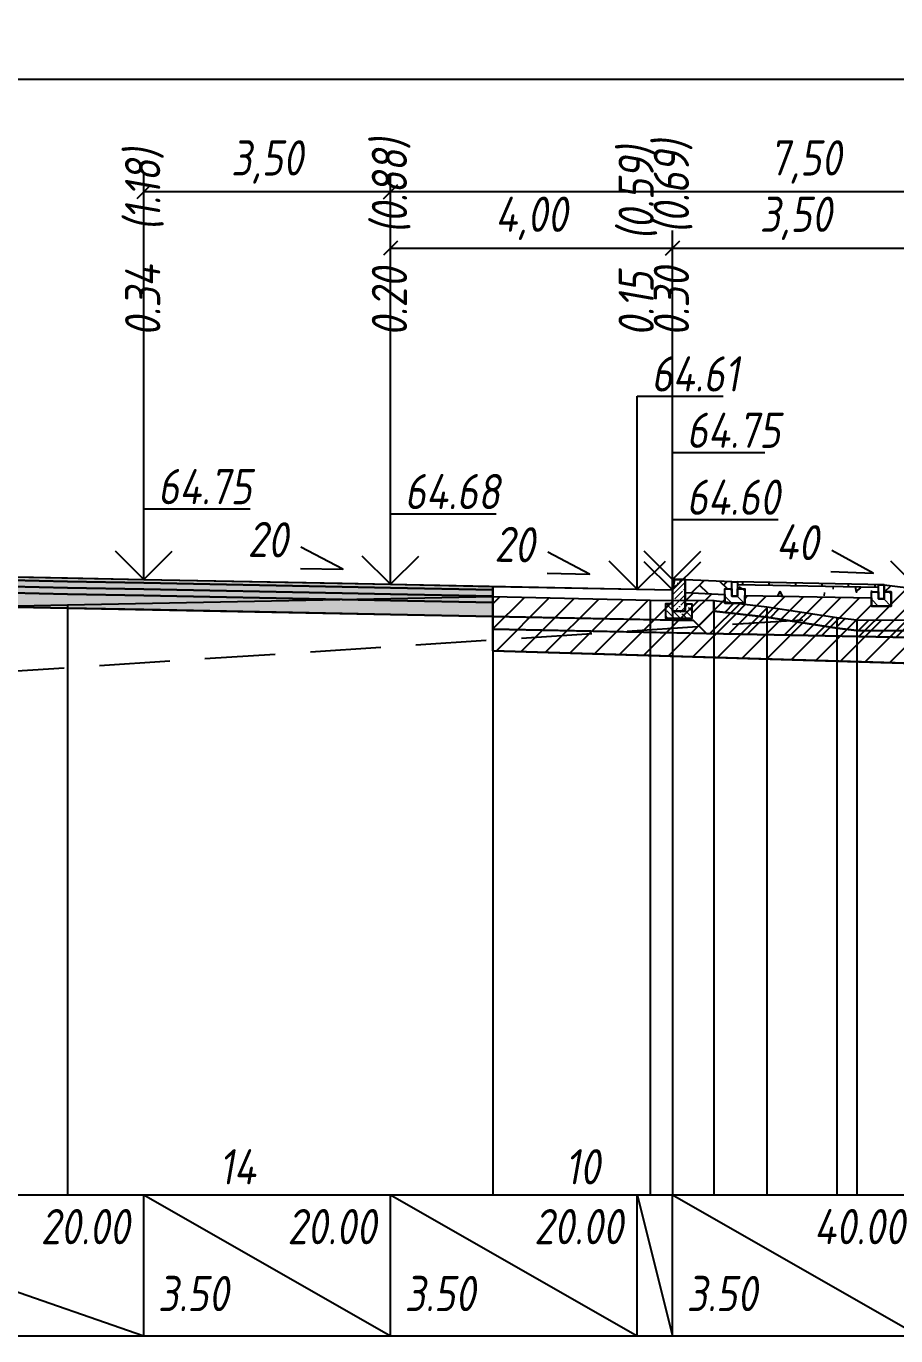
# Model space of a CAD drawing. Extents: x -717 to 1451, y -133302 to 233.
# Drawn here: x 199 to 260.7, y -130752 to -130659 of the extents above; entities that cross this region are included whole.
import ezdxf
from ezdxf.enums import TextEntityAlignment as Align

# ---------------------------------------------------------------- set-up
doc = ezdxf.new("R2010")
doc.units = 0
doc.linetypes.add('штриховая', pattern=[0.75, 0.5, -0.25])
for name, color, linetype in [('Интерполированный поперечник', 2, 'Continuous'), ('КОД_399', 252, 'Continuous'), ('Код_514', 1, 'Continuous'), ('Контур_0', 7, 'Continuous'), ('Контур_2660', 7, 'Continuous'), ('Контур_400', 7, 'Continuous'), ('Контур_508', 7, 'Continuous'), ('Контур_512', 7, 'Continuous'), ('Контур_513', 7, 'Continuous'), ('Красный поперечник', 1, 'Continuous'), ('Объём_2501', 7, 'Continuous'), ('Объём_2650', 7, 'Continuous'), ('Объём_2660', 7, 'Continuous'), ('Объём_2753', 7, 'Continuous'), ('Откосы', 7, 'Continuous'), ('Отметки покрытия', 7, 'Continuous'), ('Рабочие отметки', 7, 'Continuous'), ('Рабочие отметки доп.', 7, 'Continuous'), ('Слои выравнивания', 7, 'Continuous'), ('Таблица', 7, 'Continuous'), ('Уклоны проезжей части', 7, 'Continuous'), ('Черный поперечник', 3, 'Continuous')]:
    doc.layers.add(name, color=color, linetype=linetype)
for name, color, linetype, true_color in [('Контур_2540', 2, 'Continuous', 0xffff00), ('Контур_2570', 7, 'Continuous', 0x80ff00), ('Контур_2725', 7, 'Continuous', 0x323232), ('Контур_2760', 7, 'Continuous', 0x323232), ('Контур_2761', 7, 'Continuous', 0x323232), ('Контур_2762', 7, 'Continuous', 0x323232), ('Контур_2763', 7, 'Continuous', 0x323232), ('Контур_402', 7, 'Continuous', 0xff6464), ('Объём_2500', 7, 'Continuous', 0xc0c0c0), ('Объём_2520', 7, 'Continuous', 0x80ffff), ('Объём_2540', 2, 'Continuous', 0xffff00), ('Объём_2563', 7, 'Continuous', 0xff8000), ('Объём_2570', 7, 'Continuous', 0x80ff00), ('Объём_2600', 7, 'Continuous', 0x808000), ('Объём_2746', 2, 'Continuous', 0xffff00)]:
    doc.layers.add(name, color=color, linetype=linetype, true_color=true_color)
doc.styles.get("Standard").update_dxf_attribs({"font": 'txt', "height": 2.5})
doc.styles.add('М', font='romand.shx', dxfattribs={"width": 0.8, "oblique": 10, "height": 2.5})
doc.dimstyles.new('ISO-25', dxfattribs={"dimtxt": 2.5, "dimasz": 2.5, "dimexe": 1.25, "dimexo": 0.625, "dimtad": 1, "dimtxsty": 'Standard', "dimcen": 2.5, "dimadec": 0, "dimazin": 0, "dimtfac": 1, "dimtmove": 0, "dimatfit": 3, "dimfxl": 1, "dimarcsym": 0})

# ---------------------------------------------------------------- blocks, each defined once
blk = doc.blocks.new('_Oblique')
at = {"color": 0, "linetype": 'ByBlock', "lineweight": -2}
blk.add_line((-0.5, -0.5), (0.5, 0.5), dxfattribs=at)
blk = doc.blocks.new('*D4061')
at = {"color": 0, "lineweight": -2, "transparency": 16777216}
for p, q in [((244.842, -130698.492), (244.842, -130673.543)), ((262.342, -130698.442), (262.342, -130673.543)), ((244.842, -130674.793), (262.342, -130674.793))]:
    blk.add_line(p, q, dxfattribs=at)
at = {"layer": 'Defpoints', "color": 0, "transparency": 16777216}
for p in [(262.342, -130674.793), (244.842, -130699.117), (262.342, -130699.067)]:
    blk.add_point(p, dxfattribs=at)
at = {"color": 0, "lineweight": -2, "transparency": 16777216, "rotation": 180}
blk.add_blockref('_Oblique', (244.842, -130674.793), dxfattribs=at)
at = {"color": 0, "lineweight": -2, "transparency": 16777216}
blk.add_blockref('_Oblique', (262.342, -130674.793), dxfattribs=at)
at = {"color": 0, "transparency": 16777216, "insert": (253.592, -130672.68), "char_height": 2.5, "width": 9.58333, "attachment_point": 5, "style": 'М'}
blk.add_mtext('3,50', dxfattribs=at)
blk = doc.blocks.new('*D4063')
at = {"color": 0, "lineweight": -2, "transparency": 16777216}
for p, q in [((224.842, -130698.092), (224.842, -130673.543)), ((244.842, -130698.492), (244.842, -130673.543)), ((224.842, -130674.793), (244.842, -130674.793))]:
    blk.add_line(p, q, dxfattribs=at)
at = {"layer": 'Defpoints', "color": 0, "transparency": 16777216}
for p in [(244.842, -130674.793), (224.842, -130698.717), (244.842, -130699.117)]:
    blk.add_point(p, dxfattribs=at)
at = {"color": 0, "lineweight": -2, "transparency": 16777216, "rotation": 180}
blk.add_blockref('_Oblique', (224.842, -130674.793), dxfattribs=at)
at = {"color": 0, "lineweight": -2, "transparency": 16777216}
blk.add_blockref('_Oblique', (244.842, -130674.793), dxfattribs=at)
at = {"color": 0, "transparency": 16777216, "insert": (234.842, -130672.68), "char_height": 2.5, "width": 9.16667, "attachment_point": 5, "style": 'М'}
blk.add_mtext('4,00', dxfattribs=at)
blk = doc.blocks.new('*D4065')
at = {"color": 0, "lineweight": -2, "transparency": 16777216}
for p, q in [((207.342, -130697.742), (207.342, -130669.543)), ((224.842, -130698.092), (224.842, -130669.543)), ((224.842, -130670.793), (207.342, -130670.793))]:
    blk.add_line(p, q, dxfattribs=at)
at = {"layer": 'Defpoints', "color": 0, "transparency": 16777216}
for p in [(207.342, -130670.793), (207.342, -130698.367), (224.842, -130698.717)]:
    blk.add_point(p, dxfattribs=at)
at = {"color": 0, "lineweight": -2, "transparency": 16777216, "rotation": 180}
blk.add_blockref('_Oblique', (207.342, -130670.793), dxfattribs=at)
at = {"color": 0, "lineweight": -2, "transparency": 16777216}
blk.add_blockref('_Oblique', (224.842, -130670.793), dxfattribs=at)
at = {"color": 0, "transparency": 16777216, "insert": (216.092, -130668.68), "char_height": 2.5, "width": 9.58333, "attachment_point": 5, "style": 'М'}
blk.add_mtext('3,50', dxfattribs=at)
blk = doc.blocks.new('*D4066')
at = {"color": 0, "lineweight": -2, "transparency": 16777216}
for p, q in [((224.842, -130698.092), (224.842, -130669.543)), ((262.342, -130699.192), (262.342, -130669.543)), ((262.342, -130670.793), (224.842, -130670.793))]:
    blk.add_line(p, q, dxfattribs=at)
at = {"layer": 'Defpoints', "color": 0, "transparency": 16777216}
for p in [(224.842, -130670.793), (224.842, -130698.717), (262.342, -130699.817)]:
    blk.add_point(p, dxfattribs=at)
at = {"color": 0, "lineweight": -2, "transparency": 16777216, "rotation": 180}
blk.add_blockref('_Oblique', (224.842, -130670.793), dxfattribs=at)
at = {"color": 0, "lineweight": -2, "transparency": 16777216}
blk.add_blockref('_Oblique', (262.342, -130670.793), dxfattribs=at)
at = {"color": 0, "transparency": 16777216, "insert": (254.277, -130668.68), "char_height": 2.5, "width": 9.58333, "attachment_point": 5, "style": 'М'}
blk.add_mtext('7,50', dxfattribs=at)
blk = doc.blocks.new('*D4068')
at = {"color": 0, "lineweight": -2, "transparency": 16777216}
for p, q in [((122.921, -130698.422), (122.921, -130661.543)), ((262.342, -130699.192), (262.342, -130661.543)), ((122.921, -130662.793), (262.342, -130662.793))]:
    blk.add_line(p, q, dxfattribs=at)
at = {"layer": 'Defpoints', "color": 0, "transparency": 16777216}
for p in [(262.342, -130662.793), (122.921, -130699.047), (262.342, -130699.817)]:
    blk.add_point(p, dxfattribs=at)
at = {"color": 0, "lineweight": -2, "transparency": 16777216, "rotation": 180}
blk.add_blockref('_Oblique', (122.921, -130662.793), dxfattribs=at)
at = {"color": 0, "lineweight": -2, "transparency": 16777216}
blk.add_blockref('_Oblique', (262.342, -130662.793), dxfattribs=at)
at = {"color": 0, "transparency": 16777216, "insert": (192.632, -130660.68), "char_height": 2.5, "width": 12.5, "attachment_point": 5, "style": 'М'}
blk.add_mtext('27,88', dxfattribs=at)
blk = doc.blocks.new('БР100.30.18')
at = {"linetype": 'Continuous', "lineweight": 13}
h = blk.add_hatch(dxfattribs=at)
h.set_pattern_fill('ANSI35', scale=5)
h.set_pattern_definition([(45, (-1504.996, -4799.2297), (-0.88388348, 0.88388348), []), (45, (-1504.1121, -4799.2297), (-0.88388348, 0.88388348), [1.5625, -0.3125, 0, -0.3125])])
h.paths.add_polyline_path([(0.3, 3.47), (1.8, 3.47), (1.8, -1.03), (0, -1.03), (0, 1.97)])
h = blk.add_hatch(dxfattribs=at)
h.set_pattern_fill('ANSI35', scale=5, angle=90)
h.set_pattern_definition([(135, (-1504.996, -4800.7297), (-0.88388348, -0.88388348), []), (135, (-1504.996, -4799.8458), (-0.88388348, -0.88388348), [1.5625, -0.3125, 0, -0.3125])])
h.paths.add_polyline_path([(-1, -0.03), (0, -0.03), (0, -1.03), (1.8, -1.03), (1.8, -0.03), (2.8, -0.03), (2.8, -2.03), (-1, -2.03)])
at = {"color": 7, "lineweight": 30}
blk.add_lwpolyline([(1.8, -1.03), (0, -1.03), (0, 1.97), (0.3, 3.47), (1.8, 3.47)], close=True, dxfattribs=at)
at = {"linetype": 'Continuous'}
blk.add_lwpolyline([(0, -0.03), (-1, -0.03), (-1, -2.03), (2.8, -2.03), (2.8, -0.03), (1.8, -0.03)], dxfattribs=at)

msp = doc.modelspace()

# ---------------------------------------------------------------- hatches: boundary and pattern name
at = {"linetype": 'Continuous'}
h = msp.add_hatch(dxfattribs=at)
h.set_pattern_fill('AR-HBONE', color=253, scale=0.3)
h.set_pattern_definition([(45, (-50.2298, -136504.3389), (0, 1.69705627), [3.6, -1.2]), (135, (-49.3813, -136503.4904), (1e-16, 1.69705627), [3.6, -1.2])])
h.paths.add_polyline_path([(249.463, -130698.489), (249.463, -130699.489), (249.463, -130699.489)])
h.paths.add_polyline_path([(245.743, -130698.341), (249.063, -130698.489), (249.063, -130698.989), (248.563, -130698.989), (248.563, -130699.368), (245.742, -130699.242)])
at = {"linetype": 'Continuous', "lineweight": 13}
h = msp.add_hatch(dxfattribs=at)
h.set_pattern_fill('ANSI35', scale=5, angle=90)
h.set_pattern_definition([(135, (-1618.6206, -64970.8614), (-0.883883476, -0.883883476), []), (135, (-1618.6206, -64969.9775), (-0.883883476, -0.883883476), [1.5625, -0.3125, 0, -0.3125])])
h.paths.add_polyline_path([(248.563, -130698.989), (249.063, -130698.989), (249.063, -130699.489), (249.463, -130699.489), (249.463, -130698.989), (249.963, -130698.989), (249.963, -130699.989), (248.563, -130699.989)])
at = {"linetype": 'Continuous'}
h = msp.add_hatch(dxfattribs=at)
h.set_pattern_fill('ANSI31', color=256, scale=15, angle=45, style=0)
h.set_pattern_definition([(90, (-1662.666, -135652.1204), (-1.875, 3e-16), [])])
h.paths.add_polyline_path([(259.459, -130698.696), (249.463, -130698.489), (249.463, -130698.69), (259.459, -130698.888)])
at = {"linetype": 'Continuous', "lineweight": 13}
h = msp.add_hatch(dxfattribs=at)
h.set_pattern_fill('ANSI35', scale=5, angle=90)
h.set_pattern_definition([(135, (-1608.2251, -64971.0675), (-0.883883476, -0.883883476), []), (135, (-1608.2251, -64970.1836), (-0.883883476, -0.883883476), [1.5625, -0.3125, 0, -0.3125])])
h.paths.add_polyline_path([(258.959, -130699.196), (259.458, -130699.196), (259.459, -130699.696), (259.859, -130699.696), (259.859, -130699.196), (260.359, -130699.196), (260.359, -130700.196), (258.959, -130700.196)])
at = {"layer": 'КОД_399'}
h = msp.add_hatch(dxfattribs=at)
h.set_pattern_fill('AR-CONC', scale=0.7, angle=45, style=0)
h.set_pattern_definition([(95, (-1662.748, -135652.2096), (3.860864, 3.2396496), [0.525, -5.775]), (40, (-1662.748, -135652.2096), (-4.409945, 3.036377), [0.42, -4.62]), (145.45144, (-1662.4263, -135651.9397), (-0.549081, 6.2760265), [0.4461813, -4.907995]), (91.1842, (-1663.738, -135651.2197), (6.101854, 4.4632964), [0.7875, -8.6625]), (141.63564, (-1663.2295, -135650.848), (-0.1953, 9.447982), [0.669272, -7.361996]), (36.18416, (-1663.738, -135651.22), (-0.1953, 9.447982), [0.63, -6.93]), (66, (-1662.9955, -135650.972), (4.947401, 0.9616773), [0.525, -5.775]), (11, (-1662.9955, -135650.972), (-2.38496, 4.793659), [0.42, -4.62]), (116.45144, (-1662.583, -135650.892), (2.562441, 5.7553363), [0.4461813, -4.907995]), (82.5, (-1662.748, -135652.2096), (-1.5875523, 1.7079287), [0, -4.564, 0, -4.69, 0, -4.6375]), (52.5, (-1662.748, -135652.2096), (-0.6501106, 3.2543661), [0, -2.674, 0, -4.459, 0, -1.7675]), (12.5, (-1663.8518, -135653.3134), (2.7539272, 2.5306453), [0, -1.75, 0, -5.46, 0, -7.245]), (2.5, (-1664.3468, -135653.8084), (2.3911299, 3.3821186), [0, -2.275, 0, -3.626, 0, -5.145])])
h.paths.add_polyline_path([(258.959, -130699.196), (259.459, -130699.196), (259.459, -130698.888), (249.463, -130698.69), (249.463, -130698.989), (249.963, -130698.989), (249.963, -130699.45), (258.959, -130699.628)])
at = {"layer": 'Объём_2563'}
h = msp.add_hatch(dxfattribs=at)
h.set_pattern_fill('ANSI31', color=256, scale=0.3)
h.paths.add_polyline_path([(122.921, -130698.985), (127.423, -130698.805), (127.422, -130699.533), (129.922, -130699.533), (129.921, -130700.855), (128.421, -130700.885), (127.503, -130701.803), (118.421, -130701.985)])
h.paths.add_polyline_path([(247.26, -130702.153), (246.342, -130701.235), (244.842, -130701.205), (244.842, -130701.055), (246.24, -130701.056), (246.241, -130700.056), (245.741, -130700.055), (245.742, -130699.242), (248.563, -130699.368), (248.563, -130699.989), (249.963, -130699.989), (249.963, -130699.45), (258.959, -130699.628), (258.959, -130700.196), (260.359, -130700.196), (260.359, -130699.196), (259.859, -130699.196), (259.859, -130698.696), (262.342, -130699.005), (267.677, -130702.561)])
at = {"layer": 'Объём_2570'}
h = msp.add_hatch(dxfattribs=at)
h.set_pattern_fill('ANSI31', color=256, scale=0.2)
h.paths.add_polyline_path([(122.769, -130703.632), (121.14, -130705.24), (116.315, -130708.549), (114.434, -130711.068), (112.27, -130711.461), (105, -130711.682), (105, -130710.932), (112.27, -130710.711), (114.434, -130710.318), (116.315, -130707.799), (121.14, -130704.49), (122.769, -130702.882)])
h.paths.add_polyline_path([(281.809, -130702.57), (275.37, -130704.701), (272.49, -130705.52), (266.178, -130702.858), (264.88, -130701.954), (257.929, -130701.934), (256.495, -130701.765), (251.537, -130700.994), (247.775, -130700.564), (247.775, -130699.814), (251.537, -130700.244), (256.495, -130701.015), (257.929, -130701.184), (264.88, -130701.204), (266.178, -130702.108), (272.49, -130704.77), (275.37, -130703.951), (281.809, -130701.82)])
at = {"layer": 'Объём_2600'}
h = msp.add_hatch(dxfattribs=at)
h.set_pattern_fill('ANSI31', color=6, scale=0.4)
h.paths.add_polyline_path([(143.8, -130702.825), (122.769, -130703.456), (122.769, -130702.882), (127.218, -130702.365), (131.119, -130701.806), (131.69, -130701.866), (132.149, -130701.809), (140.266, -130701.034), (142.748, -130701.07), (143.8, -130701.067)])
h.paths.add_polyline_path([(262.342, -130701.947), (262.342, -130704.292), (232.103, -130703.385), (232.103, -130699.532), (243.252, -130699.789), (247.775, -130699.814), (247.775, -130700.564), (251.537, -130700.994), (256.495, -130701.765), (257.929, -130701.934)])
at = {"layer": 'Слои выравнивания'}
for color, points in [(2, [(195.874, -130698.075), (201.921, -130698.196), (207.342, -130698.305), (221.413, -130698.586), (224.842, -130698.655), (232.103, -130698.8), (232.103, -130699.05), (224.842, -130698.905), (221.413, -130698.836), (207.342, -130698.555), (201.921, -130698.446), (195.874, -130698.325)]), (3, [(195.874, -130698.325), (201.921, -130698.446), (207.342, -130698.555), (221.413, -130698.836), (224.842, -130698.905), (232.103, -130699.05), (232.103, -130699.5), (224.842, -130699.355), (221.413, -130699.286), (207.342, -130699.005), (201.921, -130698.896), (195.874, -130698.775)]), (4, [(195.874, -130698.775), (201.921, -130698.896), (207.342, -130699.005), (221.413, -130699.286), (224.842, -130699.355), (232.103, -130699.5), (232.103, -130699.95), (224.842, -130699.805), (221.413, -130699.736), (207.342, -130699.455), (201.921, -130699.346), (195.874, -130699.225)]), (5, [(195.874, -130699.225), (201.921, -130699.346), (207.342, -130699.455), (221.413, -130699.736), (224.842, -130699.805), (232.103, -130699.95), (232.103, -130700.95), (224.842, -130700.805), (221.413, -130700.736), (207.342, -130700.455), (201.921, -130700.346), (195.874, -130700.225)])]:
    msp.add_hatch(color=color, dxfattribs=at).paths.add_polyline_path(points)

# ---------------------------------------------------------------- linework, layer by layer
for points in [[(249.063, -130698.489), (245.743, -130698.341), (245.742, -130699.242), (248.563, -130699.368), (248.563, -130698.989), (249.063, -130698.989), (249.063, -130698.489)], [(249.463, -130698.989), (249.963, -130698.989), (249.963, -130699.989), (248.563, -130699.989), (248.563, -130698.989), (249.063, -130698.989), (249.063, -130699.489), (249.463, -130699.489), (249.463, -130698.989)], [(249.063, -130698.489), (249.463, -130698.489), (249.463, -130699.489), (249.063, -130699.489), (249.063, -130698.489)], [(259.859, -130698.696), (249.463, -130698.489)], [(259.459, -130698.888), (249.463, -130698.69)], [(259.459, -130698.696), (259.859, -130698.696), (259.859, -130699.696), (259.459, -130699.696), (259.459, -130698.696)], [(249.963, -130699.45), (258.959, -130699.628)], [(259.859, -130699.196), (260.359, -130699.196), (260.359, -130700.196), (258.959, -130700.196), (258.959, -130699.196), (259.459, -130699.196), (259.459, -130699.696), (259.859, -130699.696), (259.859, -130699.196)]]:
    msp.add_lwpolyline(points)
at = {"layer": 'Интерполированный поперечник', "linetype": 'штриховая', "ltscale": 10, "flags": 128}
msp.add_lwpolyline([(114.385, -130710.256), (256.473, -130701.016)], dxfattribs=at)
at = {"layer": 'Код_514'}
for p, q in [((178.632, -130742), (207.342, -130752)), ((207.342, -130752), (207.342, -130742)), ((207.342, -130742), (224.842, -130752)), ((224.842, -130752), (224.842, -130742)), ((224.842, -130742), (242.342, -130752)), ((242.342, -130752), (242.342, -130742)), ((242.342, -130742), (244.842, -130752)), ((244.842, -130752), (244.842, -130742)), ((244.842, -130752), (244.842, -130742)), ((244.842, -130742), (262.342, -130752))]:
    msp.add_line(p, q, dxfattribs=at)
at = {"layer": 'Контур_0', "flags": 128}
msp.add_lwpolyline([(232.103, -130698.8), (244.842, -130699.055), (244.842, -130701.205), (232.103, -130700.95), (232.103, -130698.8), (232.103, -130698.8)], dxfattribs=at)
at = {"layer": 'Контур_0', "color": 250, "flags": 128}
for points in [[(244.842, -130702.105), (232.103, -130701.85), (232.103, -130700.95), (246.342, -130701.235), (247.26, -130702.153), (244.842, -130702.105), (244.842, -130702.105)], [(244.842, -130701.205), (246.342, -130701.235), (247.26, -130702.153), (267.677, -130702.561)]]:
    msp.add_lwpolyline(points, dxfattribs=at)
at = {"layer": 'Контур_2540', "flags": 128}
msp.add_lwpolyline([(232.103, -130701.85), (267.677, -130702.561), (270.646, -130704.541), (232.103, -130703.385), (232.103, -130701.85), (232.103, -130701.85)], dxfattribs=at)
at = {"layer": 'Контур_2570', "flags": 128}
msp.add_lwpolyline([(192.451, -130700.291), (201.921, -130700.109), (232.103, -130699.532), (243.252, -130699.789), (247.775, -130699.814), (247.775, -130700.564), (251.537, -130700.994), (256.495, -130701.765), (256.495, -130701.765), (257.929, -130701.934), (264.88, -130701.954), (266.178, -130702.858), (272.49, -130705.52), (272.49, -130705.52), (275.37, -130704.701), (281.809, -130702.57), (281.809, -130701.82), (287.614, -130701.892), (310.3, -130702.107)], dxfattribs=at)
at = {"layer": 'Контур_2660', "flags": 128}
msp.add_lwpolyline([(232.103, -130703.385), (270.646, -130704.541)], dxfattribs=at)
at = {"layer": 'Контур_2725', "flags": 128}
msp.add_lwpolyline([(143.8, -130701.067), (149.921, -130700.983), (160.763, -130700.836), (171.734, -130700.682), (178.632, -130700.552), (192.451, -130700.291), (193.327, -130700.274), (194.601, -130700.3), (194.601, -130700.25), (195.874, -130700.275), (195.874, -130700.225), (201.921, -130700.346), (207.342, -130700.455), (221.413, -130700.736), (224.842, -130700.805), (232.103, -130700.95)], dxfattribs=at)
at = {"layer": 'Контур_2760', "flags": 128}
msp.add_lwpolyline([(143.8, -130698.427), (149.921, -130698.305), (160.763, -130698.088), (171.734, -130697.868), (178.632, -130697.73), (192.451, -130698.007), (193.327, -130698.024), (194.601, -130698.05), (195.874, -130698.075), (201.921, -130698.196), (207.342, -130698.305), (221.413, -130698.586), (224.842, -130698.655), (232.103, -130698.8)], dxfattribs=at)
at = {"layer": 'Контур_2761', "flags": 128}
msp.add_lwpolyline([(143.8, -130698.677), (149.921, -130698.555), (160.763, -130698.338), (171.734, -130698.118), (178.632, -130697.98), (192.451, -130698.257), (193.327, -130698.274), (194.601, -130698.3), (195.874, -130698.325), (201.921, -130698.446), (207.342, -130698.555), (221.413, -130698.836), (224.842, -130698.905), (232.103, -130699.05)], dxfattribs=at)
at = {"layer": 'Контур_2762', "flags": 128}
msp.add_lwpolyline([(143.8, -130699.127), (149.921, -130699.005), (160.763, -130698.788), (171.734, -130698.568), (178.632, -130698.43), (192.451, -130698.707), (193.327, -130698.724), (194.601, -130698.75), (195.874, -130698.775), (201.921, -130698.896), (207.342, -130699.005), (221.413, -130699.286), (224.842, -130699.355), (232.103, -130699.5)], dxfattribs=at)
at = {"layer": 'Контур_2763', "flags": 128}
msp.add_lwpolyline([(143.8, -130699.577), (149.921, -130699.455), (160.763, -130699.238), (171.734, -130699.018), (178.632, -130698.88), (192.451, -130699.157), (193.327, -130699.174), (194.601, -130699.2), (195.874, -130699.225), (201.921, -130699.346), (207.342, -130699.455), (221.413, -130699.736), (224.842, -130699.805), (232.103, -130699.95)], dxfattribs=at)
at = {"layer": 'Контур_400', "flags": 128}
msp.add_lwpolyline([(178.632, -130697.73), (207.342, -130698.305), (224.842, -130698.655), (224.842, -130698.655), (224.842, -130698.655), (224.842, -130698.655), (242.342, -130699.005), (242.342, -130699.005), (244.842, -130699.055)], dxfattribs=at)
at = {"layer": 'Контур_402', "flags": 128}
msp.add_lwpolyline([(115.905, -130703.662), (143.8, -130702.825), (143.8, -130701.067), (160.763, -130700.836), (171.734, -130700.682), (178.632, -130700.552), (192.451, -130700.291), (193.327, -130700.274), (194.601, -130700.3), (194.601, -130700.25), (195.874, -130700.275), (195.874, -130700.225), (232.103, -130700.95), (232.103, -130703.385), (270.646, -130704.541)], dxfattribs=at)
at = {"layer": 'Контур_508', "flags": 128}
msp.add_lwpolyline([(105, -130710.932), (115.905, -130703.662), (143.8, -130702.825), (143.8, -130701.067), (160.763, -130700.836), (171.734, -130700.682), (178.632, -130700.552), (192.451, -130700.291), (193.327, -130700.274), (194.601, -130700.3), (194.601, -130700.25), (195.874, -130700.275), (195.874, -130700.225), (232.103, -130700.95), (232.103, -130703.385), (270.646, -130704.541), (275.795, -130707.973), (277.795, -130707.973), (286.93, -130701.883)], dxfattribs=at)
at = {"layer": 'Контур_512', "flags": 128}
msp.add_lwpolyline([(232.103, -130703.385), (270.646, -130704.541), (275.795, -130707.973), (277.795, -130707.973), (286.93, -130701.883)], dxfattribs=at)
at = {"layer": 'Контур_513', "flags": 128}
msp.add_lwpolyline([(105, -130710.932), (115.905, -130703.662), (143.8, -130702.825), (143.8, -130701.067), (160.763, -130700.836), (171.734, -130700.682), (178.632, -130700.552), (192.451, -130700.291), (193.327, -130700.274), (194.601, -130700.3), (194.601, -130700.25), (195.874, -130700.275), (195.874, -130700.225), (232.103, -130700.95), (232.103, -130703.385), (270.646, -130704.541), (275.795, -130707.973), (277.795, -130707.973), (286.93, -130701.883)], dxfattribs=at)
at = {"layer": 'Красный поперечник'}
for p, q in [((178.632, -130697.73), (207.342, -130698.305)), ((207.342, -130698.305), (224.842, -130698.655)), ((224.842, -130698.655), (242.342, -130699.005)), ((242.342, -130699.005), (244.842, -130699.055)), ((232.103, -130703.385), (232.103, -130742))]:
    msp.add_line(p, q, dxfattribs=at)
at = {"layer": 'Объём_2500', "flags": 128}
msp.add_lwpolyline([(232.103, -130698.8), (244.842, -130699.055), (244.842, -130701.205), (232.103, -130700.95), (232.103, -130698.8), (232.103, -130698.8)], dxfattribs=at)
msp.add_lwpolyline([(232.103, -130698.8), (244.842, -130699.055), (244.842, -130701.205), (232.103, -130700.95), (232.103, -130698.8), (232.103, -130698.8)], dxfattribs=at)
at = {"layer": 'Объём_2501', "flags": 128}
for points in [[(178.632, -130697.73), (207.342, -130698.305), (224.842, -130698.655), (224.842, -130698.655), (224.842, -130698.655), (224.842, -130698.655), (242.342, -130699.005), (242.342, -130699.005), (244.842, -130699.055)], [(224.842, -130698.655), (242.342, -130699.005), (242.342, -130699.005), (244.842, -130699.055)]]:
    msp.add_lwpolyline(points, dxfattribs=at)
at = {"layer": 'Объём_2520', "color": 250, "flags": 128}
msp.add_lwpolyline([(244.842, -130702.105), (232.103, -130701.85), (232.103, -130700.95), (246.342, -130701.235), (247.26, -130702.153), (244.842, -130702.105), (244.842, -130702.105)], dxfattribs=at)
msp.add_lwpolyline([(244.842, -130702.105), (232.103, -130701.85), (232.103, -130700.95), (246.342, -130701.235), (247.26, -130702.153), (244.842, -130702.105), (244.842, -130702.105)], dxfattribs=at)
at = {"layer": 'Объём_2540', "flags": 128}
msp.add_lwpolyline([(232.103, -130701.85), (267.677, -130702.561), (270.646, -130704.541), (232.103, -130703.385), (232.103, -130701.85), (232.103, -130701.85)], dxfattribs=at)
msp.add_lwpolyline([(232.103, -130701.85), (267.677, -130702.561), (270.646, -130704.541), (232.103, -130703.385), (232.103, -130701.85), (232.103, -130701.85)], dxfattribs=at)
at = {"layer": 'Объём_2563', "color": 250, "flags": 128}
msp.add_lwpolyline([(247.26, -130702.153), (246.342, -130701.235), (244.842, -130701.205), (244.842, -130701.055), (246.24, -130701.056), (246.241, -130700.056), (245.741, -130700.055), (245.742, -130699.242), (248.563, -130699.368), (248.563, -130699.989), (249.963, -130699.989), (249.963, -130699.45), (258.959, -130699.628), (258.959, -130700.196), (260.359, -130700.196), (260.359, -130699.196), (259.859, -130699.196), (259.859, -130698.696), (262.342, -130699.005), (267.677, -130702.561), (247.26, -130702.153), (247.26, -130702.153)], dxfattribs=at)
at = {"layer": 'Объём_2570', "flags": 128}
msp.add_lwpolyline([(281.809, -130702.57), (275.37, -130704.701), (272.49, -130705.52), (266.178, -130702.858), (264.88, -130701.954), (257.929, -130701.934), (256.495, -130701.765), (251.537, -130700.994), (247.775, -130700.564), (247.775, -130699.814), (251.537, -130700.244), (256.495, -130701.015), (257.929, -130701.184), (264.88, -130701.204), (266.178, -130702.108), (272.49, -130704.77), (275.37, -130703.951), (281.809, -130701.82), (281.809, -130702.57), (281.809, -130702.57)], dxfattribs=at)
msp.add_lwpolyline([(281.809, -130702.57), (275.37, -130704.701), (272.49, -130705.52), (266.178, -130702.858), (264.88, -130701.954), (257.929, -130701.934), (256.495, -130701.765), (251.537, -130700.994), (247.775, -130700.564), (247.775, -130699.814), (251.537, -130700.244), (256.495, -130701.015), (257.929, -130701.184), (264.88, -130701.204), (266.178, -130702.108), (272.49, -130704.77), (275.37, -130703.951), (281.809, -130701.82), (281.809, -130702.57), (281.809, -130702.57)], dxfattribs=at)
at = {"layer": 'Объём_2650', "flags": 128}
msp.add_lwpolyline([(262.342, -130701.947), (262.342, -130704.292), (232.103, -130703.385), (232.103, -130699.532), (243.252, -130699.789), (247.775, -130699.814), (247.775, -130700.564), (251.537, -130700.994), (256.495, -130701.765), (257.929, -130701.934), (262.342, -130701.947), (262.342, -130701.947)], dxfattribs=at)
at = {"layer": 'Объём_2650', "color": 6, "flags": 128}
msp.add_lwpolyline([(262.342, -130701.947), (262.342, -130704.292), (232.103, -130703.385), (232.103, -130699.532), (243.252, -130699.789), (247.775, -130699.814), (247.775, -130700.564), (251.537, -130700.994), (256.495, -130701.765), (257.929, -130701.934), (262.342, -130701.947), (262.342, -130701.947)], dxfattribs=at)
at = {"layer": 'Объём_2660', "flags": 128}
msp.add_lwpolyline([(232.103, -130703.385), (270.646, -130704.541)], dxfattribs=at)
msp.add_lwpolyline([(232.103, -130703.385), (270.646, -130704.541)], dxfattribs=at)
at = {"layer": 'Объём_2746', "flags": 128}
msp.add_lwpolyline([(266.178, -130702.858), (270.132, -130704.525), (232.103, -130703.385), (232.103, -130699.532), (243.252, -130699.789), (247.775, -130699.814), (247.775, -130700.564), (251.537, -130700.994), (256.495, -130701.765), (257.929, -130701.934), (264.88, -130701.954), (266.178, -130702.858), (266.178, -130702.858)], dxfattribs=at)
msp.add_lwpolyline([(266.178, -130702.858), (270.132, -130704.525), (232.103, -130703.385), (232.103, -130699.532), (243.252, -130699.789), (247.775, -130699.814), (247.775, -130700.564), (251.537, -130700.994), (256.495, -130701.765), (257.929, -130701.934), (264.88, -130701.954), (266.178, -130702.858), (266.178, -130702.858)], dxfattribs=at)
at = {"layer": 'Объём_2753', "flags": 128}
msp.add_lwpolyline([(232.103, -130698.8), (232.103, -130698.8)], dxfattribs=at)
msp.add_lwpolyline([(232.103, -130698.8), (232.103, -130698.8)], dxfattribs=at)
at = {"layer": 'Откосы', "color": 1, "flags": 128}
for points in [[(218.461, -130697.527), (221.461, -130697.587), (218.491, -130696.027)], [(235.961, -130697.877), (238.961, -130697.937), (235.991, -130696.377)], [(256.08, -130697.753), (259.078, -130697.873), (256.14, -130696.255)]]:
    msp.add_lwpolyline(points, dxfattribs=at)
at = {"layer": 'Отметки покрытия', "color": 1}
for p, q in [((242.342, -130699.005), (242.342, -130685.305)), ((242.342, -130685.305), (248.442, -130685.305)), ((244.842, -130698.305), (244.842, -130689.305)), ((244.842, -130689.305), (251.392, -130689.305)), ((207.342, -130698.305), (207.342, -130693.305)), ((207.342, -130693.305), (214.892, -130693.305)), ((224.842, -130698.655), (224.842, -130693.655)), ((224.842, -130693.655), (232.342, -130693.655)), ((244.842, -130699.055), (244.842, -130694.055)), ((244.842, -130694.055), (252.342, -130694.055)), ((207.342, -130698.305), (205.342, -130696.305)), ((207.342, -130698.305), (209.342, -130696.305)), ((224.842, -130698.655), (222.842, -130696.655)), ((224.842, -130698.655), (226.842, -130696.655)), ((242.342, -130699.005), (240.342, -130697.005)), ((242.342, -130699.005), (244.342, -130697.005)), ((244.842, -130698.305), (242.842, -130696.305)), ((244.842, -130699.055), (242.842, -130697.055)), ((244.842, -130698.305), (246.842, -130696.305)), ((244.842, -130699.055), (246.842, -130697.055)), ((262.342, -130699.005), (260.342, -130697.005))]:
    msp.add_line(p, q, dxfattribs=at)
at = {"layer": 'Слои выравнивания'}
for p, q in [((232.103, -130698.8), (232.103, -130742)), ((244.842, -130699.055), (244.842, -130742))]:
    msp.add_line(p, q, dxfattribs=at)
at = {"layer": 'Слои выравнивания', "color": 2, "flags": 128}
msp.add_lwpolyline([(195.874, -130698.075), (201.921, -130698.196), (207.342, -130698.305), (221.413, -130698.586), (224.842, -130698.655), (232.103, -130698.8), (232.103, -130699.05), (224.842, -130698.905), (221.413, -130698.836), (207.342, -130698.555), (201.921, -130698.446), (195.874, -130698.325)], close=True, dxfattribs=at)
at = {"layer": 'Слои выравнивания', "color": 3, "flags": 128}
msp.add_lwpolyline([(195.874, -130698.325), (201.921, -130698.446), (207.342, -130698.555), (221.413, -130698.836), (224.842, -130698.905), (232.103, -130699.05), (232.103, -130699.5), (224.842, -130699.355), (221.413, -130699.286), (207.342, -130699.005), (201.921, -130698.896), (195.874, -130698.775)], close=True, dxfattribs=at)
at = {"layer": 'Слои выравнивания', "color": 4, "flags": 128}
msp.add_lwpolyline([(195.874, -130698.775), (201.921, -130698.896), (207.342, -130699.005), (221.413, -130699.286), (224.842, -130699.355), (232.103, -130699.5), (232.103, -130699.95), (224.842, -130699.805), (221.413, -130699.736), (207.342, -130699.455), (201.921, -130699.346), (195.874, -130699.225)], close=True, dxfattribs=at)
at = {"layer": 'Слои выравнивания', "color": 5, "flags": 128}
msp.add_lwpolyline([(195.874, -130699.225), (201.921, -130699.346), (207.342, -130699.455), (221.413, -130699.736), (224.842, -130699.805), (232.103, -130699.95), (232.103, -130700.95), (224.842, -130700.805), (221.413, -130700.736), (207.342, -130700.455), (201.921, -130700.346), (195.874, -130700.225)], close=True, dxfattribs=at)
at = {"layer": 'Таблица'}
for p, q in [((80, -130742), (311.93, -130742)), ((80, -130752), (311.93, -130752))]:
    msp.add_line(p, q, dxfattribs=at)
at = {"layer": 'Уклоны проезжей части', "color": 1, "flags": 128}
for points in [[(218.461, -130697.527), (221.461, -130697.587), (218.491, -130696.027)], [(235.961, -130697.877), (238.961, -130697.937), (235.991, -130696.377)], [(256.08, -130697.753), (259.078, -130697.873), (256.14, -130696.255)]]:
    msp.add_lwpolyline(points, dxfattribs=at)
at = {"layer": 'Черный поперечник', "color": 7}
for p, q in [((232.103, -130699.532), (232.103, -130742)), ((243.252, -130699.789), (243.252, -130742)), ((247.775, -130699.814), (247.775, -130742)), ((201.921, -130700.109), (201.921, -130742)), ((251.537, -130700.244), (251.537, -130742)), ((256.495, -130701.015), (256.495, -130742)), ((257.929, -130701.184), (257.929, -130742))]:
    msp.add_line(p, q, dxfattribs=at)
at = {"layer": 'Черный поперечник', "flags": 128}
msp.add_lwpolyline([(192.451, -130700.291), (201.921, -130700.109), (232.103, -130699.532), (243.252, -130699.789), (247.775, -130699.814), (251.537, -130700.244), (256.495, -130701.015), (257.929, -130701.184), (264.88, -130701.204), (266.178, -130702.108), (272.49, -130704.77), (275.37, -130703.951), (281.809, -130701.82), (287.614, -130701.892), (310.3, -130702.107)], dxfattribs=at)

# ---------------------------------------------------------------- block references
at = {"lineweight": 18, "xscale": 0.5, "yscale": 0.5, "zscale": 0.5, "rotation": 359.9444632229611}
msp.add_blockref('БР100.30.18', (244.841, -130700.038), dxfattribs=at)

# ---------------------------------------------------------------- texts
at = {"layer": 'Код_514', "style": 'М', "oblique": 10, "width": 0.8}
for s, p in [('20.00', (206.342, -130743)), ('20.00', (223.842, -130743)), ('20.00', (241.342, -130743)), ('40.00', (261.342, -130743))]:
    msp.add_text(s, height=2.5, dxfattribs=at).set_placement(p, align=Align.TOP_RIGHT)
for p in [(208.342, -130751), (225.842, -130751), (245.842, -130751)]:
    msp.add_text('3.50', height=2.5, dxfattribs=at).set_placement(p, align=Align.BOTTOM_LEFT)
at = {"layer": 'Откосы', "color": 1, "style": 'М', "oblique": 10, "width": 0.8}
for s, rotation, p in [('20', 358.85423, (216.112, -130697.48)), ('20', 358.85423, (233.612, -130697.83)), ('40', 357.70938, (253.632, -130697.655))]:
    msp.add_text(s, height=2.5, rotation=rotation, dxfattribs=at).set_placement(p, align=Align.BOTTOM_CENTER)
at = {"layer": 'Отметки покрытия', "color": 1, "style": 'М', "oblique": 10, "width": 0.8}
for s, p in [('64.61', (243.342, -130685.722)), ('64.75', (245.842, -130689.722)), ('64.75', (208.342, -130693.722)), ('64.68', (225.842, -130694.072)), ('64.60', (245.842, -130694.472))]:
    msp.add_text(s, height=2.5, dxfattribs=at).set_placement(p, align=Align.BOTTOM_LEFT)
at = {"layer": 'Рабочие отметки', "color": 1, "style": 'М', "oblique": 10, "width": 0.8}
for s, p in [('0.34', (207.264, -130681.055)), ('0.20', (224.764, -130681.055)), ('0.15', (242.264, -130681.055)), ('0.30', (244.764, -130681.055))]:
    msp.add_text(s, height=2.5, rotation=90, dxfattribs=at).set_placement(p, align=Align.MIDDLE_LEFT)
at = {"layer": 'Рабочие отметки доп.', "color": 1, "style": 'М', "oblique": 10, "width": 0.8}
for s, p in [('(0.88)', (224.764, -130673.755)), ('(0.59)', (242.264, -130674.205)), ('(0.69)', (244.764, -130673.755)), ('(1.18)', (207.264, -130673.555))]:
    msp.add_text(s, height=2.5, rotation=90, dxfattribs=at).set_placement(p, align=Align.MIDDLE_LEFT)
at = {"layer": 'Слои выравнивания', "style": 'М', "oblique": 10, "width": 0.8}
for s, p in [('14', (213.988, -130742)), ('10', (238.472, -130742))]:
    msp.add_text(s, height=2.5, dxfattribs=at).set_placement(p, align=Align.BOTTOM_CENTER)
at = {"layer": 'Уклоны проезжей части', "color": 1, "style": 'М', "oblique": 10, "width": 0.8}
for s, rotation, p in [('20', 358.85423, (216.112, -130697.48)), ('20', 358.85423, (233.612, -130697.83)), ('40', 357.70938, (253.632, -130697.655))]:
    msp.add_text(s, height=2.5, rotation=rotation, dxfattribs=at).set_placement(p, align=Align.BOTTOM_CENTER)

# ---------------------------------------------------------------- dimensions: what is measured, and where the dimension line sits
at = {"color": 5}
for base, p1, p2, picture, middle in [((262.342, -130662.793), (122.921, -130699.047), (262.342, -130699.817), '*D4068', (192.632, -130660.68)), ((244.842, -130674.793), (224.842, -130698.717), (244.842, -130699.117), '*D4063', (234.842, -130672.68)), ((262.342, -130674.793), (244.842, -130699.117), (262.342, -130699.067), '*D4061', (253.592, -130672.68))]:
    dim = msp.add_linear_dim(base=base, p1=p1, p2=p2, angle=180, dimstyle='ISO-25', override={"dimasz": 1, "dimlfac": 0.2, "dimzin": 0, "dimtxsty": 'М', "dimblk1": 'Oblique', "dimblk2": 'Oblique', "dimsah": 1}, dxfattribs=at)
    dim.commit()
    dim.dimension.update_dxf_attribs({"geometry": picture, "text_midpoint": middle})
dim = msp.add_linear_dim(base=(207.342, -130670.793), p1=(224.842, -130698.717), p2=(207.342, -130698.367), dimstyle='ISO-25', override={"dimasz": 1, "dimlfac": 0.2, "dimzin": 0, "dimtxsty": 'М', "dimblk1": 'Oblique', "dimblk2": 'Oblique', "dimsah": 1}, dxfattribs=at)
dim.commit()
dim.dimension.update_dxf_attribs({"geometry": '*D4065', "text_midpoint": (216.092, -130668.68)})
dim = msp.add_linear_dim(base=(224.842, -130670.793), p1=(262.342, -130699.817), p2=(224.842, -130698.717), dimstyle='ISO-25', override={"dimasz": 1, "dimlfac": 0.2, "dimzin": 0, "dimtxsty": 'М', "dimblk1": 'Oblique', "dimblk2": 'Oblique', "dimsah": 1}, dxfattribs=at)
dim.commit()
dim.dimension.update_dxf_attribs({"geometry": '*D4066', "text_midpoint": (254.277, -130670.793), "dimtype": 160})

doc.saveas('drawing.dxf')
